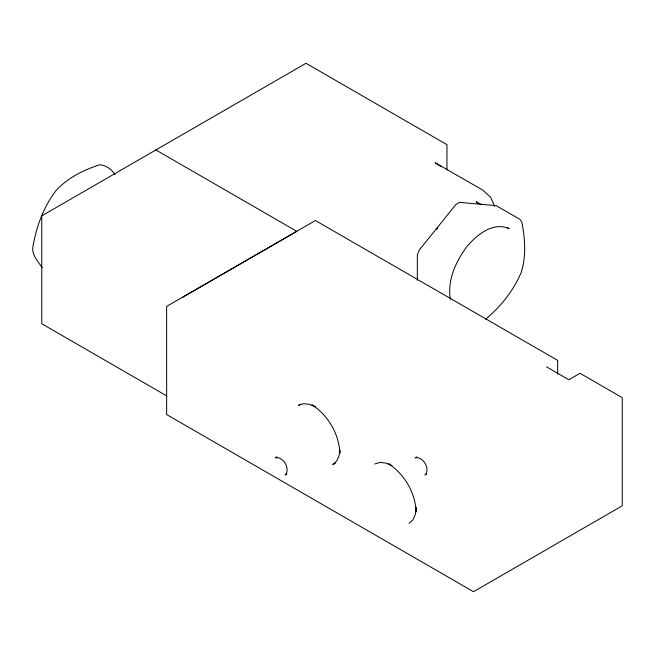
<?xml version="1.0" encoding="UTF-8"?>
<svg xmlns="http://www.w3.org/2000/svg" width="655" height="655" viewBox="0 0 655 655"><rect width="100%" height="100%" fill="white"/><g stroke="black" fill="none" stroke-linecap="round" stroke-linejoin="round"><path stroke-width="0.98" d="M339.773 449.936L339.069 455.741L336.645 461.095L332.789 464.673L335.434 463.15M436.705 229.315L437.802 227.703M409.08 523.394L412.937 519.824L415.352 514.47L416.179 507.699L416.179 511.883C415.254 492.625 404.52 474.024 388.3 463.593L391.927 465.689L385.648 463.019L379.802 462.438L374.783 463.994M485.511 319.247C500.756 306.655 513.479 290.714 521.192 272.439C526.325 256.113 525.114 238.6 521.798 222.029L519.906 219.335L496.195 205.654L459.613 202.387L458.353 203.075L455.831 204.573L419.249 250.079L417.35 254.959L417.35 280.365M182.729 297.231L296.838 231.354L155.874 149.962M300.252 404.25L298.492 405.265L303.511 403.717L309.365 404.291L315.644 406.96L312.009 404.872C328.229 415.303 338.971 433.905 339.896 453.162L339.896 450.648M277.049 456.846L275.28 457.861C283.214 455.954 290.787 469.07 285.171 474.99L286.931 473.974M416.907 456.846L415.139 457.861C423.081 455.954 430.646 469.07 425.029 474.99L426.798 473.974M481.482 204.704L476.185 201.642L478.297 203.599M507.379 227.612L509.148 228.636C492.937 221.472 476.848 234.826 466.941 246.583C455.749 261.501 447.078 280.446 450.411 299.45M546.475 366.833L568.851 379.753L580.035 373.293L622.25 397.667L622.25 505.824L473.491 591.711L166.64 414.549L166.64 306.401L315.407 220.514L557.659 360.373L557.659 374.079M166.869 395.988L41.764 323.758L41.764 215.847L306 63.289L446.964 144.673L446.964 169.858M440.995 166.624L435.133 162.743L482.841 190.122L490.669 197.376L494.762 206.44M42.108 267.666C38.317 261.55 31.939 255.401 32.783 247.68C36.107 227.211 43.426 207.095 56.076 190.499C67.645 177.89 83.422 170.185 99.429 164.782C105.742 164.986 111.808 169.44 115.018 174.656"/></g></svg>
